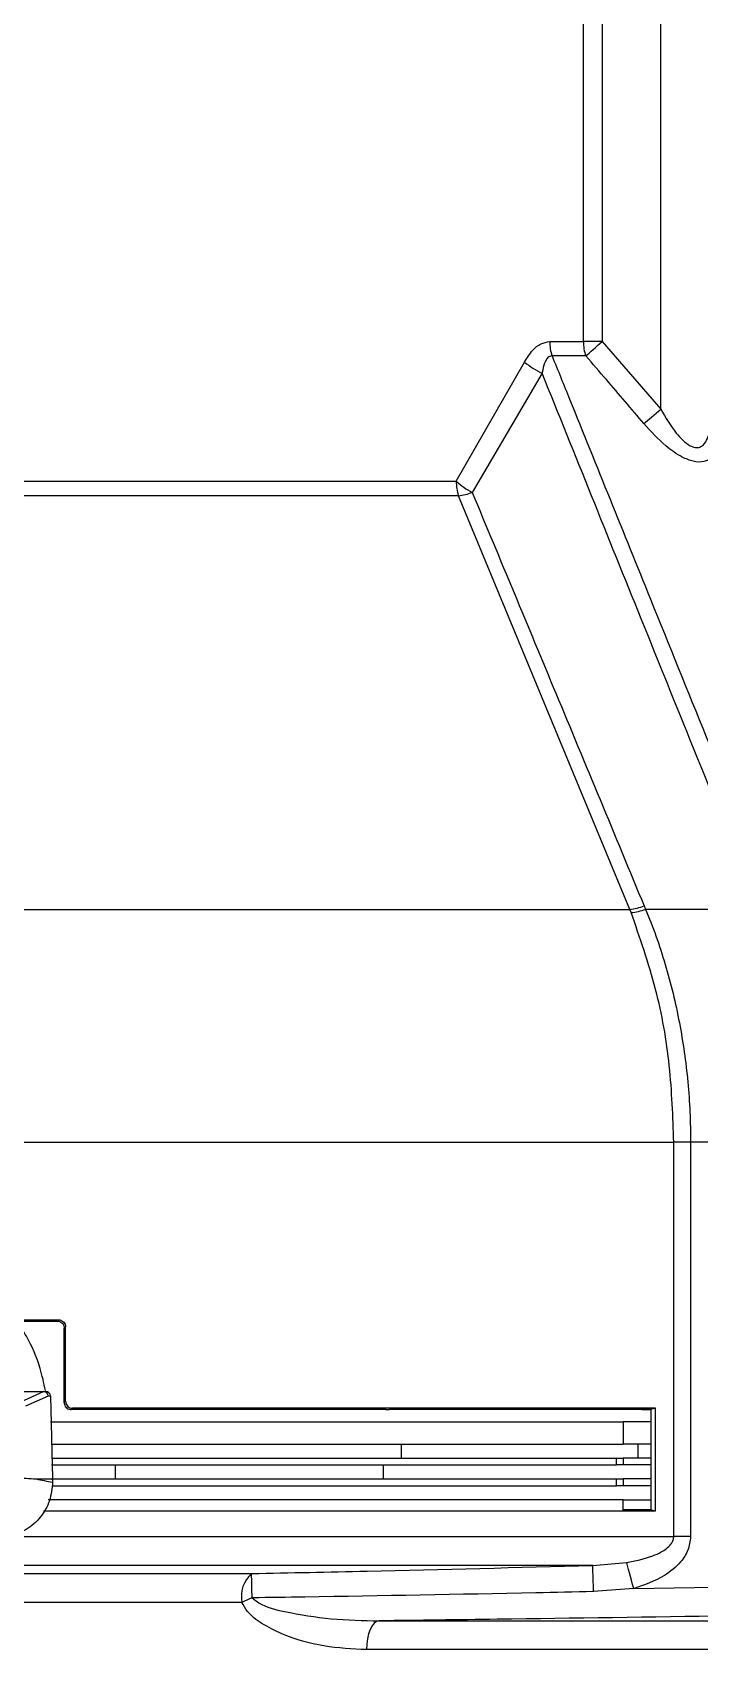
# Model space of a CAD drawing. Extents: x 17.3 to 113.1, y 4.8 to 84.5.
# Drawn here: x 54.544 to 55.977, y 14.318 to 17.791 of the extents above; entities that cross this region are included whole.
import ezdxf

# ---------------------------------------------------------------- set-up
doc = ezdxf.new("R2010")
doc.units = 0
doc.header["$MEASUREMENT"] = 0
doc.layers.add('OBJECT', color=7, linetype='CONTINUOUS')

msp = doc.modelspace()

# ---------------------------------------------------------------- linework, layer by layer
at = {"layer": 'OBJECT'}
for p, q in [((55.7277, 17.1268), (55.7277, 21.0457)), ((55.7681, 21.0441), (55.7681, 17.1268)), ((55.8941, 16.9817), (55.8941, 21.0366)), ((55.6554, 17.1268), (55.7277, 17.1268)), ((55.7681, 17.1268), (55.7277, 17.1268)), ((55.7681, 17.1268), (55.8941, 16.9817)), ((55.7331, 17.0958), (55.6606, 17.0958)), ((55.4548, 16.8268), (55.6015, 17.0827)), ((55.6391, 17.0588), (55.489, 16.8029)), ((54.4621, 16.8268), (55.4548, 16.8268)), ((55.4594, 16.7958), (54.4636, 16.7958)), ((55.8273, 15.9077), (55.4594, 16.7958)), ((52.0985, 15.9077), (55.8273, 15.9077)), ((55.8301, 15.9009), (55.8273, 15.9077)), ((56.0995, 15.9077), (55.8613, 15.9077)), ((52.0039, 15.4077), (55.9219, 15.4077)), ((55.9219, 14.5611), (55.9219, 15.4077)), ((55.958, 15.4077), (55.9219, 15.4077)), ((56.1615, 15.4077), (55.958, 15.4077)), ((55.958, 15.4077), (55.958, 14.5611)), ((54.5979, 15.0237), (54.5979, 15.0237)), ((54.6157, 15.0114), (54.6129, 15.0086)), ((54.6129, 15.0086), (54.6129, 15.0088)), ((54.6129, 14.8487), (54.6129, 15.0086)), ((54.6157, 14.8515), (54.6157, 15.0114)), ((54.4535, 14.8723), (54.5684, 14.8723)), ((54.5195, 14.8507), (54.5685, 14.8723)), ((54.5784, 14.8628), (54.5294, 14.8413)), ((54.5684, 14.8723), (54.5733, 14.8723)), ((54.5832, 14.8628), (54.5784, 14.8628)), ((54.5832, 14.8626), (54.5879, 14.6864)), ((54.6129, 14.8487), (54.6157, 14.8515)), ((54.6129, 14.8486), (54.6129, 14.8487)), ((54.6307, 14.8365), (54.6279, 14.8337)), ((54.6279, 14.8337), (54.6279, 14.8337)), ((54.7029, 14.8337), (54.6879, 14.8337)), ((54.7029, 14.8365), (54.7029, 14.8337)), ((55.1532, 14.8337), (54.7029, 14.8337)), ((55.1629, 14.8337), (55.1532, 14.8337)), ((55.1629, 14.8366), (55.1629, 14.8337)), ((55.3029, 14.8367), (55.3029, 14.8337)), ((55.3029, 14.8337), (55.3108, 14.8337)), ((55.8379, 14.8337), (55.3108, 14.8337)), ((55.8378, 14.837), (55.8379, 14.8337)), ((55.8719, 14.8337), (55.8379, 14.8337)), ((55.853, 14.8337), (55.8529, 14.8337)), ((55.8719, 14.8337), (55.8734, 14.8337)), ((55.8734, 14.6187), (55.8734, 14.8337)), ((55.8825, 14.6153), (55.8825, 14.837)), ((54.5835, 14.8077), (55.8129, 14.8077)), ((55.8129, 14.8077), (55.8129, 14.7597)), ((55.8734, 14.8077), (55.8129, 14.8077)), ((54.5848, 14.7597), (55.8129, 14.7597)), ((55.3361, 14.7597), (55.3361, 14.7297)), ((55.8734, 14.7597), (55.8129, 14.7597)), ((55.8444, 14.7597), (55.8444, 14.7297)), ((54.5856, 14.7297), (55.7992, 14.7297)), ((55.7992, 14.7148), (55.7992, 14.7297)), ((55.7992, 14.7297), (55.8129, 14.7297)), ((55.8129, 14.7297), (55.8129, 14.7148)), ((55.8734, 14.7297), (55.8129, 14.7297)), ((54.5859, 14.7148), (55.7992, 14.7148)), ((54.7221, 14.7148), (54.7221, 14.6848)), ((55.2978, 14.7148), (55.2978, 14.6848)), ((55.8129, 14.7148), (55.7992, 14.7148)), ((55.8734, 14.7148), (55.8129, 14.7148)), ((54.5525, 14.6848), (54.5879, 14.6848)), ((54.5867, 14.6848), (55.7992, 14.6848)), ((54.5871, 14.6699), (55.7992, 14.6699)), ((54.5879, 14.6832), (54.5879, 14.678)), ((55.7992, 14.6699), (55.7992, 14.6848)), ((55.7992, 14.6848), (55.8129, 14.6848)), ((55.8129, 14.6699), (55.7992, 14.6699)), ((55.8129, 14.6848), (55.8129, 14.6699)), ((55.8734, 14.6848), (55.8129, 14.6848)), ((55.8734, 14.6699), (55.8129, 14.6699)), ((55.8129, 14.6399), (54.5783, 14.6399)), ((55.8129, 14.6159), (55.8129, 14.6399)), ((55.8129, 14.6399), (55.8734, 14.6399)), ((55.8129, 14.6159), (54.5692, 14.6159)), ((55.8719, 14.6187), (55.8129, 14.6187)), ((55.8825, 14.6153), (55.8719, 14.6187)), ((54.4948, 14.5611), (55.9219, 14.5611)), ((55.958, 14.5611), (55.9219, 14.5611)), ((52.9105, 14.4817), (55.0153, 14.4817)), ((55.7479, 14.4992), (54.0916, 14.4992)), ((55.7479, 14.4992), (55.8207, 14.5053)), ((55.8358, 14.4496), (55.7495, 14.4428)), ((55.8358, 14.4496), (56.1615, 14.4548)), ((54.9945, 14.4198), (52.9313, 14.4198)), ((55.2891, 14.3802), (56.6323, 14.3802)), ((56.5781, 14.3183), (55.2621, 14.3183))]:
    msp.add_line(p, q, dxfattribs=at)
at = {"layer": 'OBJECT', "flags": 128}
for points in [[(55.7331, 17.0958), (55.7366, 17.0988), (55.7404, 17.1022), (55.7445, 17.1059), (55.7489, 17.1097), (55.7535, 17.1138), (55.7583, 17.1181), (55.7632, 17.1224), (55.7681, 17.1268)], [(55.8577, 16.9507), (55.8612, 16.9537), (55.8651, 16.9571), (55.8694, 16.9607), (55.874, 16.9646), (55.8788, 16.9687), (55.8838, 16.9729), (55.8889, 16.9773), (55.8941, 16.9817)], [(54.5979, 15.0237), (54.5987, 15.0245), (54.6007, 15.0265)], [(55.8825, 14.837), (55.8773, 14.8354), (55.8719, 14.8337)], [(55.8358, 14.4496), (55.8334, 14.4585), (55.831, 14.4673), (55.8288, 14.4756), (55.8266, 14.4834), (55.8247, 14.4904), (55.8231, 14.4964), (55.8217, 14.5015), (55.8207, 14.5053)], [(55.2891, 14.3802), (55.2838, 14.3788), (55.2787, 14.3751), (55.274, 14.3693), (55.27, 14.3615), (55.2666, 14.3522), (55.2642, 14.3416), (55.2626, 14.3302), (55.2621, 14.3183)]]:
    msp.add_lwpolyline(points, dxfattribs=at)
at = {"layer": 'OBJECT'}
for centre, radius, start, end in [((55.7474, 17.1263), 0.092, 179.6814, 199.3542), ((55.8163, 17.1263), 0.0886, 179.6872, 200.1442), ((55.7086, 17.2098), 0.1662, 229.9059, 245.2778), ((55.558, 16.8262), 0.1032, 179.6755, 197.1379), ((55.5719, 16.9583), 0.1761, 228.3209, 241.9065), ((55.4427, 16.9292), 0.1345, 277.1226, 290.1223), ((55.8127, 16.0397), 0.1328, 276.3329, 290.1151), ((55.8173, 16.0332), 0.133, 275.5312, 289.3088), ((54.5733, 14.8623), 0.01, 3, 90), ((54.5733, 14.8623), 0.01, 1.5, 3), ((54.4679, 14.6832), 0.12, 0.7501, 1.5), ((54.4679, 14.6832), 0.12, 0, 0.7501), ((54.4679, 14.678), 0.12, 359.8086, 0), ((55.0595, 14.4324), 0.0662, 131.836, 190.9777), ((42.382, 14.2048), 12.6363, 1.01937, 1.25597), ((38.8711, 13.9761), 16.8849, 1.58368, 1.7751), ((55.1719, 14.0512), 0.4091, 112.3442, 115.6976)]:
    msp.add_arc(centre, radius, start, end, dxfattribs=at)
for centre, major_axis, ratio, start_param, end_param in [((54.5452, 14.8623), (0.0253, 0.0094), 0.138337, 0.351347, 0.357701), ((54.5685, 14.8623), (-0.00206, 0.00979), 0.992047, 4.559084, 6.071166), ((55.0813, 16.7473), (2.3412, 0), 0.904333, 4.484542, 4.500054)]:
    msp.add_ellipse(centre, major_axis=major_axis, ratio=ratio, start_param=start_param, end_param=end_param, dxfattribs=at)
for points, knots in [([(55.6015, 17.0827), (55.6069, 17.0916), (55.6166, 17.1074), (55.6356, 17.1236), (55.649, 17.1257), (55.6554, 17.1268)], [0, 0, 0, 0, 0.396711, 0.70683, 1, 1, 1, 1]), ([(55.6606, 17.0958), (55.659, 17.0956), (55.6557, 17.0954), (55.6506, 17.0917), (55.6444, 17.0825), (55.641, 17.0704), (55.6395, 17.0612), (55.6391, 17.0588)], [0, 0, 0, 0, 0.116846, 0.233197, 0.437973, 0.854432, 1, 1, 1, 1]), ([(55.6606, 17.0958), (55.6732, 17.0648), (55.7436, 16.8908), (55.8935, 16.5198), (56.0314, 16.1797), (56.1113, 15.9827)], [0, 0, 0, 0, 0.083458, 0.469005, 1, 1, 1, 1]), ([(55.8577, 16.9507), (55.8309, 16.9822), (55.7897, 17.0308), (55.7478, 17.0789), (55.7331, 17.0958)], [0, 0, 0, 0, 0.648491, 1, 1, 1, 1]), ([(56.077, 15.9754), (56.0019, 16.1608), (55.8557, 16.522), (55.71, 16.8831), (55.6391, 17.0588)], [0, 0, 0, 0, 0.513344, 1, 1, 1, 1]), ([(55.8941, 16.9817), (55.9044, 16.9639), (55.9184, 16.9397), (55.9411, 16.9144), (55.9552, 16.9033), (55.968, 16.8986), (55.978, 16.8995), (55.9875, 16.9058), (55.9974, 16.9228), (56.0021, 16.9487), (56.0028, 16.9697), (56.003, 16.9777)], [0, 0, 0, 0, 0.252396, 0.341468, 0.431196, 0.49019, 0.549439, 0.605131, 0.701098, 0.885221, 1, 1, 1, 1]), ([(56.0255, 16.9467), (56.0242, 16.9293), (56.0223, 16.9024), (56.0062, 16.8775), (55.9874, 16.8673), (55.9644, 16.8682), (55.9358, 16.8796), (55.8982, 16.906), (55.8728, 16.934), (55.8577, 16.9507)], [0, 0, 0, 0, 0.224316, 0.345841, 0.447966, 0.550598, 0.643264, 0.786621, 1, 1, 1, 1]), ([(55.489, 16.8029), (55.5489, 16.6592), (55.6723, 16.3634), (55.7952, 16.0672), (55.8583, 15.915)], [0, 0, 0, 0, 0.48595, 1, 1, 1, 1]), ([(55.8583, 15.915), (55.8594, 15.9126), (55.8604, 15.9103), (55.8613, 15.9077), (55.8613, 15.9077)], [0, 0, 0, 0, 0.999732, 1, 1, 1, 1]), ([(55.8613, 15.9077), (55.8613, 15.9077), (55.8767, 15.8718), (55.9056, 15.7896), (55.9357, 15.6661), (55.9539, 15.5374), (55.958, 15.4509), (55.958, 15.4077), (55.958, 15.4077)], [0, 0, 0, 0, 0.000005, 0.252518, 0.505035, 0.752516, 0.999996, 1, 1, 1, 1]), ([(55.9219, 15.4077), (55.9199, 15.4626), (55.9161, 15.5739), (55.8859, 15.742), (55.8491, 15.8467), (55.8301, 15.9009)], [0, 0, 0, 0, 0.319252, 0.647793, 1, 1, 1, 1]), ([(53.3251, 15.0265), (53.4159, 15.0265), (53.5982, 15.0264), (53.906, 15.0264), (54.2424, 15.0264), (54.4824, 15.0265), (54.6007, 15.0265)], [0, 0, 0, 0, 0.215255, 0.431981, 0.720155, 1, 1, 1, 1]), ([(53.3279, 15.0237), (53.4187, 15.0237), (53.6008, 15.0237), (53.9077, 15.0237), (54.2425, 15.0237), (54.4806, 15.0237), (54.5979, 15.0237)], [0, 0, 0, 0, 0.216142, 0.433859, 0.72104, 1, 1, 1, 1]), ([(54.5727, 14.8747), (54.5692, 14.8906), (54.5605, 14.9306), (54.5394, 14.9809), (54.5183, 15.0129), (54.5112, 15.0237)], [0, 0, 0, 0, 0.30549, 0.76702, 1, 1, 1, 1]), ([(54.5979, 15.0237), (54.599, 15.0236), (54.6017, 15.0234), (54.606, 15.0217), (54.6098, 15.0183), (54.6124, 15.0138), (54.6127, 15.0104), (54.6129, 15.0088)], [0, 0, 0, 0, 0.13902, 0.354777, 0.570511, 0.785205, 1, 1, 1, 1]), ([(54.6007, 15.0265), (54.6024, 15.0263), (54.6058, 15.026), (54.6103, 15.0233), (54.6137, 15.0194), (54.6155, 15.0152), (54.6156, 15.0124), (54.6157, 15.0114)], [0, 0, 0, 0, 0.218091, 0.4362, 0.653567, 0.868344, 1, 1, 1, 1]), ([(54.6129, 14.8486), (54.613, 14.8475), (54.6132, 14.8448), (54.615, 14.8405), (54.6184, 14.8367), (54.6229, 14.8342), (54.6262, 14.8338), (54.6279, 14.8337)], [0, 0, 0, 0, 0.139108, 0.354906, 0.570675, 0.785286, 1, 1, 1, 1]), ([(54.6157, 14.8515), (54.6159, 14.8499), (54.6162, 14.8465), (54.6187, 14.8421), (54.6224, 14.8386), (54.6267, 14.8368), (54.6295, 14.8366), (54.6307, 14.8365)], [0, 0, 0, 0, 0.210613, 0.421164, 0.633532, 0.848978, 1, 1, 1, 1]), ([(54.6879, 14.8337), (54.6854, 14.8337), (54.6754, 14.8337), (54.6555, 14.8337), (54.6379, 14.8337), (54.6279, 14.8337)], [0, 0, 0, 0, 0.124522, 0.499558, 1, 1, 1, 1]), ([(54.7029, 14.8365), (54.6954, 14.8365), (54.6804, 14.8365), (54.6563, 14.8365), (54.6398, 14.8365), (54.6307, 14.8365)], [0, 0, 0, 0, 0.312019, 0.624039, 1, 1, 1, 1]), ([(55.1629, 14.8366), (55.125, 14.8366), (55.0494, 14.8366), (54.8968, 14.8365), (54.7802, 14.8365), (54.7029, 14.8365)], [0, 0, 0, 0, 0.2515706, 0.5031414, 1, 1, 1, 1]), ([(55.3029, 14.8367), (55.2912, 14.8367), (55.2679, 14.8367), (55.2214, 14.8366), (55.1862, 14.8366), (55.1629, 14.8366)], [0, 0, 0, 0, 0.251493, 0.502986, 1, 1, 1, 1]), ([(55.3029, 14.8337), (55.2913, 14.8337), (55.2682, 14.8337), (55.2216, 14.8337), (55.1864, 14.8337), (55.1629, 14.8337)], [0, 0, 0, 0, 0.250102, 0.500204, 1, 1, 1, 1]), ([(55.8378, 14.837), (55.7946, 14.837), (55.708, 14.8369), (55.5316, 14.8368), (55.3938, 14.8367), (55.3029, 14.8367)], [0, 0, 0, 0, 0.25383, 0.507659, 1, 1, 1, 1]), ([(55.8825, 14.837), (55.8794, 14.837), (55.8735, 14.837), (55.8645, 14.837), (55.8557, 14.837), (55.8468, 14.837), (55.8408, 14.837), (55.8378, 14.837)], [0, 0, 0, 0, 0.204305, 0.403229, 0.602155, 0.801079, 1, 1, 1, 1]), ([(55.853, 14.8337), (55.8538, 14.8337), (55.8605, 14.8337), (55.8671, 14.8337), (55.8729, 14.8337)], [0, 0, 0, 0, 0.1274938, 1, 1, 1, 1]), ([(54.4652, 14.6939), (54.4659, 14.6938), (54.4695, 14.6933), (54.4842, 14.6911), (54.5127, 14.6871), (54.5382, 14.6856), (54.5525, 14.6848)], [0, 0, 0, 0, 0.024147, 0.120738, 0.507103, 1, 1, 1, 1]), ([(54.5879, 14.6776), (54.5865, 14.6642), (54.5838, 14.6372), (54.563, 14.6016), (54.5333, 14.5742), (54.5084, 14.5656), (54.4964, 14.5615)], [0, 0, 0, 0, 0.253583, 0.507165, 0.760847, 1, 1, 1, 1]), ([(55.8825, 14.6153), (55.8804, 14.6153), (55.775, 14.6154), (55.5574, 14.6155), (55.2144, 14.6157), (54.8836, 14.6158), (54.6643, 14.6159), (54.5687, 14.6159)], [0, 0, 0, 0, 0.005313, 0.268662, 0.53285, 0.796198, 1, 1, 1, 1]), ([(55.8207, 14.5053), (55.8397, 14.5091), (55.8653, 14.5141), (55.8969, 14.5284), (55.9125, 14.5392), (55.9202, 14.5515), (55.9218, 14.5575), (55.9219, 14.5606), (55.9219, 14.5611)], [0, 0, 0, 0, 0.476054, 0.640497, 0.854535, 0.926508, 0.987725, 1, 1, 1, 1]), ([(55.958, 14.5611), (55.9568, 14.5512), (55.9543, 14.5314), (55.9343, 14.5016), (55.896, 14.4699), (55.8586, 14.4573), (55.8358, 14.4496)], [0, 0, 0, 0, 0.16794, 0.334632, 0.594445, 1, 1, 1, 1]), ([(55.0153, 14.4817), (55.098, 14.4834), (55.3422, 14.4882), (55.5863, 14.4948), (55.7479, 14.4992)], [0, 0, 0, 0, 0.33844, 1, 1, 1, 1]), ([(55.2621, 14.3183), (55.2315, 14.3197), (55.1704, 14.3227), (55.0939, 14.3446), (55.0392, 14.3719), (55.0085, 14.3946), (54.9981, 14.4133), (54.9945, 14.4198)], [0, 0, 0, 0, 0.318535, 0.636337, 0.797116, 0.929766, 1, 1, 1, 1]), ([(55.7495, 14.4428), (55.7082, 14.4419), (55.5016, 14.4375), (55.2572, 14.4331), (55.0541, 14.4301), (55.0164, 14.4296)], [0, 0, 0, 0, 0.169099, 0.845499, 1, 1, 1, 1]), ([(55.0164, 14.4296), (55.021, 14.4258), (55.041, 14.4097), (55.1008, 14.3965), (55.1866, 14.3822), (55.2547, 14.3809), (55.2891, 14.3802)], [0, 0, 0, 0, 0.0630612, 0.2691172, 0.6319316, 1, 1, 1, 1]), ([(56.1625, 14.3928), (56.1211, 14.3921), (55.9145, 14.3887), (55.6234, 14.3843), (55.3736, 14.3813), (55.2891, 14.3802)], [0, 0, 0, 0, 0.14196, 0.7098, 1, 1, 1, 1])]:
    msp.add_open_spline(points, degree=3, knots=knots, dxfattribs=at)

doc.saveas('drawing.dxf')
